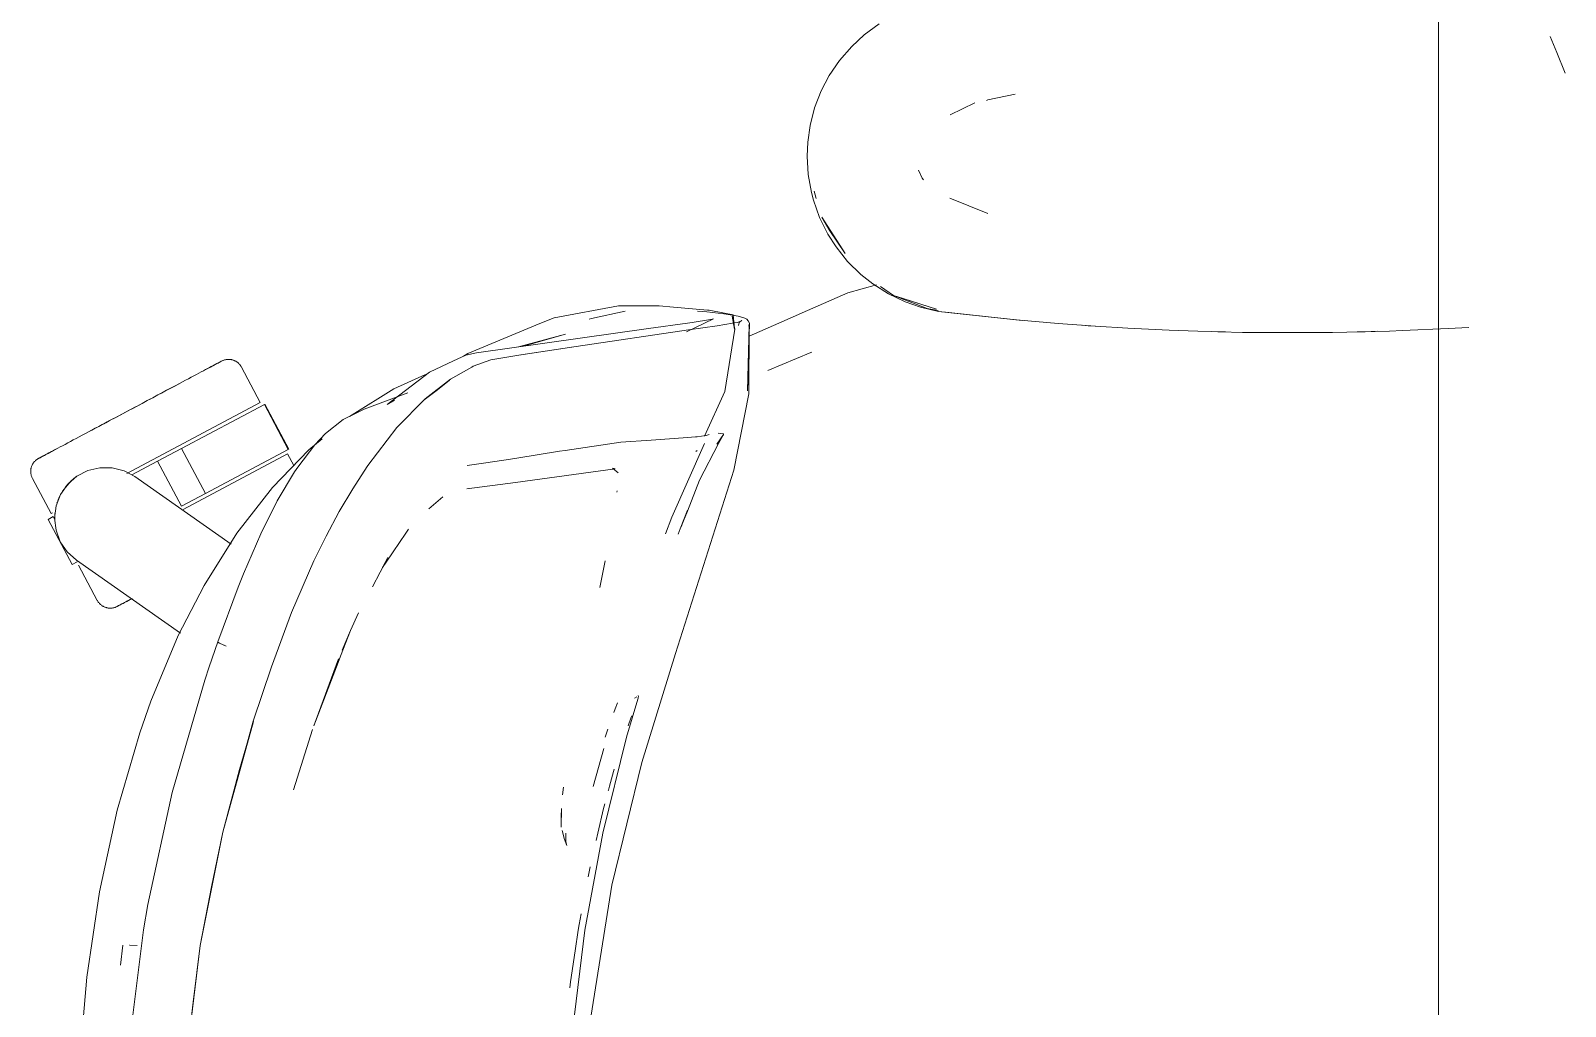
# Model space of a CAD drawing. Header units: millimetres. Extents: x 155920 to 295199, y -4084 to 97293.
# Drawn here: x 190847 to 191268.2, y 30788.2 to 31056 of the extents above; entities that cross this region are included whole.
import ezdxf

# ---------------------------------------------------------------- set-up
doc = ezdxf.new("R2010")
doc.units = ezdxf.units.MM
doc.header["$MEASUREMENT"] = 0
doc.layers.add('G-IMPT', color=8, linetype='CONTINUOUS', lineweight=9)
doc.layers.add('I-FURN', color=8, linetype='CONTINUOUS', lineweight=9)

msp = doc.modelspace()

# ---------------------------------------------------------------- linework, layer by layer
at = {"layer": 'G-IMPT'}
for p, q in [((191075.77, 31054.83), (191079.85, 31057.82)), ((191075.77, 31054.83), (191072.33, 31051.66)), ((191264.04, 31054.36), (191265.88, 31049.97)), ((191069.01, 31047.83), (191072.33, 31051.66)), ((191268.21, 31044.34), (191265.88, 31049.97)), ((191066.18, 31043.66), (191069.01, 31047.83)), ((191066.18, 31043.66), (191063.99, 31039.5)), ((191063.99, 31039.5), (191062.16, 31034.78)), ((191109.3, 31036.85), (191109.72, 31036.97)), ((191117.16, 31038.54), (191109.72, 31036.97)), ((191060.9, 31029.92), (191062.16, 31034.78)), ((191099.32, 31032.93), (191106.11, 31036.2)), ((191060.9, 31029.92), (191060.25, 31025.4)), ((191060.08, 31021.56), (191060.25, 31025.4)), ((191060.08, 31021.56), (191060.37, 31016.52)), ((191060.37, 31016.52), (191061.25, 31011.57)), ((191090.69, 31017.73), (191091.71, 31015.51)), ((191091.71, 31015.51), (191092, 31015.06)), ((191061.25, 31011.57), (191061.82, 31009.44)), ((191062.62, 31009.88), (191062, 31011.91)), ((191063.53, 31004.67), (191061.82, 31009.44)), ((191109.66, 31005.84), (191099.23, 31009.98)), ((191063.53, 31004.67), (191065.77, 31000.16)), ((191064.17, 31004.76), (191066.34, 31001.09)), ((191064.17, 31004.76), (191070.5, 30994.81)), ((191065.77, 31000.16), (191068.04, 30996.61)), ((191066.34, 31001.09), (191070.5, 30994.81)), ((191071.22, 30992.63), (191068.04, 30996.61)), ((191071.22, 30992.63), (191074.83, 30989.09)), ((191071.3, 30984.02), (191079.12, 30986.27)), ((191074.83, 30989.09), (191078.14, 30986.46)), ((191082.46, 30983.73), (191078.14, 30986.46)), ((191071.3, 30984.02), (191060.18, 30979.16)), ((191083.79, 30983.34), (191080.21, 30985.76)), ((191082.46, 30983.73), (191087.04, 30981.54)), ((191093.01, 30979.73), (191083.79, 30983.34)), ((191083.79, 30983.34), (191086.49, 30982.44)), ((191083.79, 30983.34), (191095.64, 30979.52)), ((191086.49, 30982.44), (191095.64, 30979.52)), ((191008.31, 30980.43), (190990.62, 30977.19)), ((191010.18, 30979.02), (191000.87, 30976.98)), ((191008.31, 30980.43), (191015.28, 30980.46)), ((191019.45, 30980.46), (191015.28, 30980.46)), ((191023.41, 30980.12), (191019.45, 30980.46)), ((191023.41, 30980.12), (191032.73, 30979.31)), ((191032.56, 30978.79), (191029.97, 30979.01)), ((191032.56, 30978.79), (191037.25, 30978.28)), ((191032.73, 30979.31), (191033.2, 30979.27)), ((191037.45, 30978.46), (191033.2, 30979.27)), ((191037.86, 30978.2), (191037.25, 30978.28)), ((191037.45, 30978.46), (191039.77, 30978.02)), ((191037.86, 30978.2), (191041.14, 30977.67)), ((191039.54, 30977.61), (191040.16, 30974.06)), ((191039.54, 30977.61), (191040.22, 30974.02)), ((191040.16, 30974.06), (191039.77, 30978.02)), ((191041.14, 30977.67), (191043, 30977.12)), ((191060.18, 30979.16), (191052.34, 30975.74)), ((191087.04, 30981.54), (191091.18, 30980.09)), ((191096.14, 30978.94), (191091.18, 30980.09)), ((191096.06, 30979.15), (191093.01, 30979.73)), ((191096.14, 30978.94), (191119.09, 30976.48)), ((191096.14, 30978.94), (191098.95, 30978.61)), ((191096.14, 30978.94), (191117.57, 30976.59)), ((191119.09, 30976.48), (191098.95, 30978.61)), ((190966.94, 30967.41), (190983.39, 30974.21)), ((191016.59, 30974.25), (190969.38, 30967.57)), ((190983.39, 30974.21), (190986.76, 30975.6)), ((190990.62, 30977.19), (190986.76, 30975.6)), ((190996.68, 30969.3), (191027.56, 30973.86)), ((191000.87, 30976.98), (191000.3, 30976.82)), ((191016.59, 30974.25), (191027.26, 30975.69)), ((191026.98, 30973.34), (191034.44, 30976.88)), ((191028.55, 30975.9), (191027.26, 30975.69)), ((191027.56, 30973.86), (191035.41, 30974.97)), ((191033.57, 30976.73), (191028.55, 30975.9)), ((191034.44, 30976.88), (191033.57, 30976.73)), ((191041.68, 30976.08), (191035.41, 30974.97)), ((191037.51, 30956.98), (191040.22, 30974.02)), ((191041.06, 30975.91), (191042.15, 30976.47)), ((191041.06, 30975.91), (191041.68, 30976.08)), ((191041.33, 30975.53), (191041.25, 30975.03)), ((191041.33, 30975.53), (191041.65, 30976.07)), ((191041.65, 30976.07), (191042.15, 30976.47)), ((191043.54, 30976.79), (191043, 30977.12)), ((191043.54, 30976.79), (191043.92, 30976.3)), ((191043.7, 30957.17), (191044.28, 30975.61)), ((191043.7, 30957.17), (191044.18, 30975.15)), ((191044.31, 30975.73), (191043.92, 30976.3)), ((191044.31, 30975.73), (191044.12, 30974.86)), ((191044.12, 30974.86), (191044.14, 30974.97)), ((191044.14, 30956.28), (191044.18, 30975.15)), ((191044.18, 30975.15), (191044.14, 30974.97)), ((191052.34, 30975.74), (191044.17, 30972.17)), ((191044.28, 30975.61), (191044.18, 30975.15)), ((191117.57, 30976.59), (191128.97, 30975.6)), ((191139.26, 30974.87), (191128.97, 30975.6)), ((191137.22, 30975.01), (191135.8, 30975.14)), ((191137.22, 30975.01), (191139.12, 30974.92)), ((191139.26, 30974.87), (191148.13, 30974.31)), ((191159.44, 30973.77), (191148.13, 30974.31)), ((191159.44, 30973.77), (191167.32, 30973.48)), ((191179.62, 30973.18), (191167.32, 30973.48)), ((191171.19, 30973.4), (191172.84, 30973.32)), ((191172.84, 30973.32), (191174.92, 30973.32)), ((191179.62, 30973.18), (191185.09, 30973.11)), ((191204.32, 30973.16), (191219.99, 30973.53)), ((191211.04, 30973.33), (191213.26, 30973.33)), ((191216.59, 30973.48), (191213.26, 30973.33)), ((191219.99, 30973.53), (191223.53, 30973.66)), ((191236.09, 30974.27), (191223.53, 30973.66)), ((191236.09, 30974.27), (191241.76, 30974.56)), ((190993.8, 30972.7), (190980.85, 30969.19)), ((190996.08, 30969.21), (190980.92, 30966.91)), ((190996.68, 30969.3), (190981.49, 30966.98)), ((190996.08, 30969.21), (190981.49, 30966.98)), ((190993.8, 30972.7), (190981.91, 30969.34)), ((191199.81, 30973.1), (191185.09, 30973.11)), ((191204.32, 30973.16), (191199.81, 30973.1)), ((190956.44, 30962.29), (190963.02, 30965.36)), ((190963.02, 30965.36), (190966.38, 30966.93)), ((190965.77, 30966.64), (190966.94, 30967.41)), ((190969.38, 30967.57), (190966.38, 30966.93)), ((190968.45, 30963.86), (190973.24, 30965.61)), ((190973.24, 30965.61), (190980.92, 30966.91)), ((191049.28, 30962.71), (191061.14, 30967.63)), ((191061.4, 30967.74), (191061.14, 30967.63)), ((190944.79, 30953.38), (190956.44, 30962.29)), ((190946.68, 30957.67), (190955.31, 30961.65)), ((190962.2, 30960.35), (190968.03, 30963.64)), ((190968.45, 30963.86), (190968.03, 30963.64)), ((190935.23, 30950.55), (190946.68, 30957.67)), ((190950.45, 30956.61), (190938.54, 30952.1)), ((190961.97, 30960.03), (190955.02, 30954.63)), ((190955.02, 30954.63), (190958.6, 30957.44)), ((190955.23, 30954.94), (190962.2, 30960.35)), ((190961.97, 30960.03), (190958.6, 30957.44)), ((191037.51, 30956.98), (191031.92, 30944.69)), ((190936.31, 30951.03), (190938.54, 30952.1)), ((190944.79, 30953.38), (190946.8, 30954.53)), ((190955.23, 30954.94), (190947.5, 30947.04)), ((191039.94, 30935.32), (191044.14, 30956.28)), ((190932.74, 30949.24), (190927.88, 30945.38)), ((190933.88, 30949.85), (190932.74, 30949.24)), ((190933.88, 30949.85), (190936.31, 30951.03)), ((190935.23, 30950.55), (190934.47, 30950.05)), ((190926.98, 30943.93), (190923.31, 30940.93)), ((190924.98, 30942.35), (190927.88, 30945.38)), ((190947.5, 30947.04), (190939.47, 30936.6)), ((191026.09, 30944.26), (191017.25, 30943.62)), ((191026.09, 30944.26), (191029.5, 30944.51)), ((191029.87, 30944.55), (191029.5, 30944.51)), ((191029.87, 30944.55), (191032.33, 30944.84)), ((191032.33, 30944.84), (191032.39, 30944.86)), ((191033.17, 30945.14), (191032.39, 30944.86)), ((191037.15, 30945.17), (191035.31, 30942.47)), ((191035.72, 30945.52), (191036.43, 30945.45)), ((191037.15, 30945.17), (191035.8, 30942.72)), ((191036.43, 30945.45), (191037.12, 30945.3)), ((191037.12, 30945.3), (191037.15, 30945.17)), ((191037.15, 30945.17), (191037.18, 30945)), ((190923.31, 30940.93), (190913.35, 30930.64)), ((190924.98, 30942.35), (190920.27, 30936.22)), ((190992.16, 30940.54), (190980.38, 30938.67)), ((190993.71, 30940.79), (190992.16, 30940.54)), ((191008.92, 30943), (190993.71, 30940.79)), ((191008.92, 30943), (191009, 30943.01)), ((191009, 30943.01), (191017.25, 30943.62)), ((191022.97, 30922.5), (191031.89, 30942.66)), ((191029.51, 30940.49), (191029.95, 30940.76)), ((191030.52, 30932.61), (191035.8, 30942.72)), ((190920.27, 30936.22), (190919.4, 30934.93)), ((190935.42, 30930.25), (190939.31, 30936.34)), ((190939.47, 30936.6), (190939.31, 30936.34)), ((190971.89, 30937.35), (190966.81, 30936.6)), ((190971.89, 30937.35), (190978.72, 30938.41)), ((190978.72, 30938.41), (190980.38, 30938.67)), ((190980.08, 30931.99), (191007.41, 30935.73)), ((191008.26, 30934.62), (191006.7, 30935.86)), ((191006.91, 30935.82), (191007.15, 30935.78)), ((191007.41, 30935.73), (191007.15, 30935.78)), ((191023.95, 30885.08), (191039.94, 30935.32)), ((190914.67, 30926.94), (190919.4, 30934.93)), ((190980.08, 30931.99), (190966.72, 30930.22)), ((191030.52, 30932.61), (191027.26, 30924.14)), ((190903.55, 30918.04), (190913.35, 30930.64)), ((190910.14, 30917.88), (190914.67, 30926.94)), ((190910.36, 30918.33), (190914.67, 30926.94)), ((190914.67, 30926.94), (190914.36, 30926.34)), ((190935.42, 30930.25), (190931.66, 30924.02)), ((190956.22, 30924.72), (190960.13, 30928.05)), ((190966.72, 30930.22), (190967.19, 30930.36)), ((191007.91, 30929.67), (191007.87, 30929.32)), ((190910.14, 30917.88), (190914.36, 30926.34)), ((190928.09, 30917.23), (190931.66, 30924.02)), ((191025.25, 30919.24), (191027.27, 30924.34)), ((191027.26, 30924.14), (191025.25, 30919.24)), ((191027.27, 30924.34), (191025.48, 30919.81)), ((190949.95, 30918.08), (190950.7, 30919.19)), ((191021.22, 30917.92), (191022.97, 30922.5)), ((191025.25, 30919.24), (191024.69, 30917.82)), ((190903.55, 30918.04), (190894.57, 30903.74)), ((190910.14, 30917.88), (190905.37, 30906.93)), ((190910.36, 30918.33), (190910.14, 30917.88)), ((190928.09, 30917.23), (190924.7, 30910.5)), ((190946.46, 30912.95), (190949.95, 30918.08)), ((190918.52, 30896.27), (190924.7, 30910.5)), ((190940.82, 30903.29), (190945.01, 30911.39)), ((190943.5, 30908.62), (190946.06, 30912.37)), ((190943.5, 30908.62), (190945.01, 30911.39)), ((190946.06, 30912.37), (190946.46, 30912.95)), ((191003.23, 30903.19), (191004.64, 30910.45)), ((190905.37, 30906.93), (190903.89, 30903.24)), ((190894.57, 30903.74), (190887.48, 30889.97)), ((190903.89, 30903.24), (190898.32, 30888.28)), ((190918.52, 30896.27), (190913.06, 30881.39)), ((190936.95, 30896.24), (190934.75, 30891.39)), ((190879.96, 30871.99), (190887.48, 30889.97)), ((190934.75, 30891.39), (190932.03, 30884.31)), ((190934.75, 30891.39), (190932.44, 30885.95)), ((190898.36, 30888.28), (190895.95, 30881.35)), ((190898.32, 30888.28), (190898.35, 30888.15)), ((190898.35, 30888.15), (190898.36, 30888.28)), ((190898.35, 30888.15), (190898.76, 30887.88)), ((190898.35, 30888.15), (190898.37, 30888.1)), ((190898.76, 30887.88), (190898.37, 30888.1)), ((190899.59, 30887.5), (190898.76, 30887.88)), ((190898.94, 30887.78), (190898.76, 30887.88)), ((190899.59, 30887.5), (190898.94, 30887.78)), ((190899.59, 30887.5), (190900.64, 30887.07)), ((190899.59, 30887.5), (190900.05, 30887.3)), ((190900.64, 30887.07), (190900.05, 30887.3)), ((191023.95, 30885.08), (191014.77, 30855.11)), ((190894.76, 30877.74), (190895.95, 30881.35)), ((190908.06, 30866.48), (190913.06, 30881.39)), ((190924.65, 30865.14), (190931.47, 30883.54)), ((190924.65, 30865.14), (190931.36, 30882.59)), ((190931.36, 30882.59), (190932.03, 30884.31)), ((190885.81, 30846.92), (190894.76, 30877.74)), ((191010.54, 30862.06), (191013.61, 30872.49)), ((191012.72, 30872.74), (191013.33, 30873.13)), ((191012.72, 30872.74), (191012.93, 30872.89)), ((191013.68, 30872.76), (191013.61, 30872.49)), ((191013.75, 30873.05), (191013.68, 30872.76)), ((191013.72, 30873.51), (191013.81, 30873.28)), ((191013.81, 30873.28), (191013.75, 30873.05)), ((190876.89, 30863.26), (190879.96, 30871.99)), ((191007.42, 30869.81), (191007.04, 30868.8)), ((191007.42, 30869.81), (191008.03, 30871.47)), ((191011.7, 30867.26), (191011.94, 30867.92)), ((190899.67, 30835.98), (190908.06, 30866.48)), ((190899.67, 30835.98), (190908.1, 30866.39)), ((190904.32, 30853.23), (190908.1, 30866.39)), ((190919.12, 30847.66), (190924.37, 30864.15)), ((191004.7, 30862.05), (191005.43, 30864.26)), ((191011.7, 30867.26), (191010.96, 30865.16)), ((190876.89, 30863.26), (190870.72, 30842.02)), ((191003.99, 30835.74), (191010.54, 30862.06)), ((191004.26, 30858.96), (191001.33, 30848.49)), ((190904.32, 30853.23), (190899.67, 30835.98)), ((190919.12, 30847.66), (190920.2, 30851.1)), ((191005.85, 30848.63), (191006.96, 30852.63)), ((191006.46, 30821.42), (191014.77, 30855.11)), ((191006.96, 30852.63), (191007.17, 30853.32)), ((190885.81, 30846.92), (190879.15, 30816.13)), ((190992.97, 30846.24), (190993.18, 30848.33)), ((191005.53, 30847.49), (191005.48, 30847.32)), ((191005.85, 30848.63), (191005.53, 30847.49)), ((191004.23, 30842.48), (191004.56, 30843.77)), ((190870.72, 30842.02), (190865.9, 30819.65)), ((190992.57, 30837.39), (190992.66, 30842.45)), ((190992.66, 30842.45), (190992.57, 30840.17)), ((190992.57, 30837.39), (190992.57, 30840.17)), ((191004.23, 30842.48), (191002.67, 30835.72)), ((190899.67, 30835.98), (190893.5, 30804.85)), ((190899.67, 30835.98), (190893.5, 30804.93)), ((190899.67, 30835.98), (190896.59, 30820.96)), ((190993.41, 30834.32), (190992.82, 30836.44)), ((190994.11, 30832.33), (190993.42, 30834.28)), ((190993.85, 30835.55), (190993.86, 30835.69)), ((190993.89, 30833.38), (190993.86, 30835.69)), ((191003.99, 30835.74), (190999.06, 30809.07)), ((191002.22, 30833.75), (191002.67, 30835.72)), ((190993.89, 30833.38), (190994.11, 30832.33)), ((191000.02, 30823.7), (191000.56, 30826.52)), ((190865.9, 30819.65), (190862.41, 30796.23)), ((190893.5, 30804.85), (190896.59, 30820.96)), ((191006.46, 30821.42), (191000.46, 30783.51)), ((190877.96, 30809.21), (190879.15, 30816.13)), ((190998.09, 30813.6), (190997.54, 30810.7)), ((190874.15, 30779.04), (190877.96, 30809.21)), ((190999.06, 30809.07), (190995.76, 30782.15)), ((190996.44, 30803.44), (190997.29, 30809.07)), ((190997.29, 30809.07), (190997.54, 30810.7)), ((190872.31, 30804.94), (190871.66, 30799.52)), ((190876.17, 30804.89), (190874.07, 30804.97)), ((190874.07, 30804.97), (190874.19, 30804.97)), ((190889.67, 30773.34), (190893.5, 30804.93)), ((190889.71, 30773.3), (190893.5, 30804.85)), ((190893.5, 30804.85), (190891.55, 30789.38)), ((190996.44, 30803.44), (190995.15, 30794.92)), ((190862.41, 30796.23), (190860.15, 30770.66)), ((190995.15, 30794.92), (190994.96, 30793.26)), ((190889.71, 30773.3), (190891.55, 30789.38))]:
    msp.add_line(p, q, dxfattribs=at)
at = {"layer": 'I-FURN'}
for p, q in [((191233.39, 32207.34), (191233.39, 30207.34)), ((190898.41, 30964.77), (190898.11, 30964.62)), ((190898.25, 30964.69), (190898.53, 30964.84)), ((190898.67, 30964.91), (190898.41, 30964.77)), ((190898.53, 30964.84), (190898.77, 30964.97)), ((190898.89, 30965.03), (190898.67, 30964.91)), ((190898.77, 30964.97), (190898.97, 30965.07)), ((190899.07, 30965.12), (190898.89, 30965.03)), ((190898.97, 30965.07), (190899.14, 30965.16)), ((190899.21, 30965.2), (190899.07, 30965.12)), ((190899.14, 30965.16), (190899.26, 30965.23)), ((190899.31, 30965.25), (190899.21, 30965.2)), ((190899.26, 30965.23), (190899.34, 30965.27)), ((190899.37, 30965.28), (190899.31, 30965.25)), ((190899.34, 30965.27), (190899.38, 30965.29)), ((190899.39, 30965.29), (190899.37, 30965.28)), ((190899.38, 30965.29), (190899.39, 30965.29)), ((190899.39, 30965.29), (190899.53, 30965.37)), ((190899.53, 30965.37), (190899.68, 30965.43)), ((190899.68, 30965.43), (190899.83, 30965.5)), ((190899.83, 30965.5), (190899.98, 30965.55)), ((190899.98, 30965.55), (190900.13, 30965.6)), ((190900.13, 30965.6), (190900.29, 30965.64)), ((190900.29, 30965.64), (190900.44, 30965.68)), ((190900.44, 30965.68), (190900.6, 30965.71)), ((190900.6, 30965.71), (190900.76, 30965.73)), ((190900.76, 30965.73), (190900.92, 30965.75)), ((190900.92, 30965.75), (190901.08, 30965.76)), ((190901.08, 30965.76), (190901.24, 30965.77)), ((190901.24, 30965.77), (190901.41, 30965.76)), ((190901.41, 30965.76), (190901.57, 30965.76)), ((190901.57, 30965.76), (190901.73, 30965.74)), ((190901.73, 30965.74), (190901.89, 30965.72)), ((190901.89, 30965.72), (190902.05, 30965.69)), ((190902.05, 30965.69), (190902.2, 30965.66)), ((190902.2, 30965.66), (190902.36, 30965.62)), ((190902.36, 30965.62), (190902.51, 30965.57)), ((190902.51, 30965.57), (190902.67, 30965.52)), ((190902.67, 30965.52), (190902.82, 30965.46)), ((190902.82, 30965.46), (190902.96, 30965.4)), ((190902.96, 30965.4), (190903.11, 30965.33)), ((190903.11, 30965.33), (190903.25, 30965.25)), ((190903.25, 30965.25), (190903.39, 30965.17)), ((190903.39, 30965.17), (190903.53, 30965.08)), ((190903.53, 30965.08), (190903.66, 30964.99)), ((190903.66, 30964.99), (190903.79, 30964.89)), ((190903.79, 30964.89), (190903.91, 30964.79)), ((190903.91, 30964.79), (190904.03, 30964.68)), ((190891.03, 30960.85), (190890.27, 30960.44)), ((190891.76, 30961.24), (190891.03, 30960.85)), ((190892.47, 30961.62), (190891.76, 30961.24)), ((190893.15, 30961.98), (190892.47, 30961.62)), ((190893.8, 30962.32), (190893.15, 30961.98)), ((190894.41, 30962.65), (190893.8, 30962.32)), ((190895, 30962.96), (190894.41, 30962.65)), ((190894.69, 30962.79), (190895.25, 30963.1)), ((190895.55, 30963.25), (190895, 30962.96)), ((190895.25, 30963.1), (190895.79, 30963.38)), ((190896.06, 30963.53), (190895.55, 30963.25)), ((190895.79, 30963.38), (190896.29, 30963.65)), ((190896.55, 30963.78), (190896.06, 30963.53)), ((190896.29, 30963.65), (190896.76, 30963.9)), ((190896.99, 30964.02), (190896.55, 30963.78)), ((190896.76, 30963.9), (190897.19, 30964.12)), ((190897.4, 30964.24), (190896.99, 30964.02)), ((190897.19, 30964.12), (190897.58, 30964.33)), ((190897.78, 30964.44), (190897.4, 30964.24)), ((190897.58, 30964.33), (190897.93, 30964.52)), ((190898.11, 30964.62), (190897.78, 30964.44)), ((190897.93, 30964.52), (190898.25, 30964.69)), ((190904.03, 30964.68), (190904.15, 30964.57)), ((190904.15, 30964.57), (190904.26, 30964.45)), ((190904.26, 30964.45), (190904.36, 30964.33)), ((190904.36, 30964.33), (190904.46, 30964.21)), ((190904.46, 30964.21), (190904.56, 30964.08)), ((190904.56, 30964.08), (190904.65, 30963.94)), ((190904.65, 30963.94), (190904.74, 30963.81)), ((190904.74, 30963.81), (190904.82, 30963.67)), ((190904.82, 30963.67), (190904.84, 30963.63)), ((190909.99, 30953.94), (190904.84, 30963.63)), ((190881.9, 30956), (190882.85, 30956.5)), ((190883.36, 30956.77), (190882.41, 30956.27)), ((190882.85, 30956.5), (190883.79, 30957)), ((190884.29, 30957.27), (190883.36, 30956.77)), ((190883.79, 30957), (190884.71, 30957.49)), ((190885.2, 30957.75), (190884.29, 30957.27)), ((190884.71, 30957.49), (190885.62, 30957.97)), ((190886.1, 30958.23), (190885.2, 30957.75)), ((190885.62, 30957.97), (190886.5, 30958.44)), ((190886.97, 30958.69), (190886.1, 30958.23)), ((190886.5, 30958.44), (190887.37, 30958.91)), ((190887.83, 30959.15), (190886.97, 30958.69)), ((190887.37, 30958.91), (190888.22, 30959.36)), ((190888.67, 30959.59), (190887.83, 30959.15)), ((190889.48, 30960.03), (190888.67, 30959.59)), ((190890.27, 30960.44), (190889.48, 30960.03)), ((190909.99, 30953.94), (190873.38, 30934.48)), ((190873.98, 30951.78), (190874.98, 30952.32)), ((190875.53, 30952.61), (190874.52, 30952.07)), ((190874.98, 30952.32), (190875.99, 30952.85)), ((190876.53, 30953.14), (190875.53, 30952.61)), ((190875.99, 30952.85), (190876.99, 30953.39)), ((190877.53, 30953.67), (190876.53, 30953.14)), ((190876.99, 30953.39), (190877.99, 30953.92)), ((190878.52, 30954.2), (190877.53, 30953.67)), ((190877.99, 30953.92), (190878.98, 30954.44)), ((190879.51, 30954.73), (190878.52, 30954.2)), ((190878.98, 30954.44), (190879.96, 30954.97)), ((190880.49, 30955.25), (190879.51, 30954.73)), ((190879.96, 30954.97), (190880.94, 30955.48)), ((190881.46, 30955.76), (190880.49, 30955.25)), ((190880.94, 30955.48), (190881.9, 30956)), ((190882.41, 30956.27), (190881.46, 30955.76)), ((190888.4, 30941.33), (190911.11, 30953.41)), ((190911.11, 30953.41), (190917.68, 30941.05)), ((190917.85, 30941.14), (190911.28, 30953.5)), ((190866.09, 30947.59), (190867.04, 30948.1)), ((190867.56, 30948.37), (190866.6, 30947.86)), ((190867.04, 30948.1), (190868.01, 30948.61)), ((190868.54, 30948.89), (190867.56, 30948.37)), ((190868.01, 30948.61), (190868.99, 30949.13)), ((190869.52, 30949.42), (190868.54, 30948.89)), ((190868.99, 30949.13), (190869.98, 30949.66)), ((190870.51, 30949.94), (190869.52, 30949.42)), ((190869.98, 30949.66), (190870.97, 30950.19)), ((190871.51, 30950.47), (190870.51, 30949.94)), ((190870.97, 30950.19), (190871.97, 30950.72)), ((190872.51, 30951), (190871.51, 30950.47)), ((190871.97, 30950.72), (190872.97, 30951.25)), ((190873.52, 30951.54), (190872.51, 30951)), ((190872.97, 30951.25), (190873.98, 30951.78)), ((190874.52, 30952.07), (190873.52, 30951.54)), ((190859.46, 30944.06), (190858.66, 30943.64)), ((190860.28, 30944.5), (190859.46, 30944.06)), ((190861.13, 30944.95), (190860.28, 30944.5)), ((190862, 30945.41), (190861.13, 30944.95)), ((190862.88, 30945.89), (190862, 30945.41)), ((190863.79, 30946.37), (190862.88, 30945.89)), ((190863.3, 30946.11), (190864.21, 30946.59)), ((190864.71, 30946.86), (190863.79, 30946.37)), ((190864.21, 30946.59), (190865.14, 30947.09)), ((190865.65, 30947.36), (190864.71, 30946.86)), ((190865.14, 30947.09), (190866.09, 30947.59)), ((190866.6, 30947.86), (190865.65, 30947.36)), ((190850.92, 30939.52), (190850.56, 30939.34)), ((190850.72, 30939.42), (190851.1, 30939.62)), ((190851.31, 30939.73), (190850.92, 30939.52)), ((190851.1, 30939.62), (190851.51, 30939.84)), ((190851.74, 30939.96), (190851.31, 30939.73)), ((190851.51, 30939.84), (190851.95, 30940.07)), ((190852.21, 30940.21), (190851.74, 30939.96)), ((190851.95, 30940.07), (190852.44, 30940.33)), ((190852.71, 30940.48), (190852.21, 30940.21)), ((190852.44, 30940.33), (190852.95, 30940.6)), ((190853.25, 30940.76), (190852.71, 30940.48)), ((190852.95, 30940.6), (190853.5, 30940.9)), ((190853.81, 30941.06), (190853.25, 30940.76)), ((190853.5, 30940.9), (190854.09, 30941.21)), ((190854.42, 30941.38), (190853.81, 30941.06)), ((190855.05, 30941.72), (190854.42, 30941.38)), ((190855.71, 30942.07), (190855.05, 30941.72)), ((190856.41, 30942.44), (190855.71, 30942.07)), ((190857.13, 30942.83), (190856.41, 30942.44)), ((190857.88, 30943.22), (190857.13, 30942.83)), ((190858.66, 30943.64), (190857.88, 30943.22)), ((190881.76, 30937.8), (190888.4, 30941.33)), ((190888.4, 30941.33), (190894.97, 30928.97)), ((190917.5, 30939.82), (190888.8, 30924.56)), ((190917.68, 30941.05), (190894.97, 30928.97)), ((190919.18, 30936.66), (190917.5, 30939.82)), ((190846.98, 30935.29), (190847, 30935.45)), ((190846.98, 30935.13), (190846.98, 30935.29)), ((190847, 30935.45), (190847.02, 30935.61)), ((190847.02, 30935.61), (190847.05, 30935.77)), ((190847.05, 30935.77), (190847.08, 30935.93)), ((190847.08, 30935.93), (190847.12, 30936.08)), ((190847.12, 30936.08), (190847.17, 30936.24)), ((190847.17, 30936.24), (190847.22, 30936.39)), ((190847.22, 30936.39), (190847.28, 30936.54)), ((190847.28, 30936.54), (190847.34, 30936.69)), ((190847.34, 30936.69), (190847.41, 30936.83)), ((190847.41, 30936.83), (190847.49, 30936.98)), ((190847.49, 30936.98), (190847.57, 30937.12)), ((190847.57, 30937.12), (190847.66, 30937.25)), ((190847.66, 30937.25), (190847.75, 30937.38)), ((190847.75, 30937.38), (190847.85, 30937.51)), ((190847.85, 30937.51), (190847.95, 30937.64)), ((190847.95, 30937.64), (190848.06, 30937.76)), ((190848.06, 30937.76), (190848.17, 30937.87)), ((190848.17, 30937.87), (190848.29, 30937.98)), ((190848.29, 30937.98), (190848.41, 30938.09)), ((190848.41, 30938.09), (190848.54, 30938.19)), ((190848.54, 30938.19), (190848.66, 30938.29)), ((190848.66, 30938.29), (190848.8, 30938.38)), ((190848.8, 30938.38), (190848.93, 30938.46)), ((190848.93, 30938.46), (190849.07, 30938.54)), ((190849.07, 30938.54), (190849.11, 30938.56)), ((190849.11, 30938.56), (190849.13, 30938.57)), ((190849.12, 30938.57), (190849.11, 30938.56)), ((190849.16, 30938.59), (190849.12, 30938.57)), ((190849.13, 30938.57), (190849.19, 30938.61)), ((190849.24, 30938.63), (190849.16, 30938.59)), ((190849.19, 30938.61), (190849.29, 30938.66)), ((190849.36, 30938.7), (190849.24, 30938.63)), ((190849.29, 30938.66), (190849.43, 30938.73)), ((190849.53, 30938.78), (190849.36, 30938.7)), ((190849.43, 30938.73), (190849.61, 30938.83)), ((190849.73, 30938.89), (190849.53, 30938.78)), ((190849.61, 30938.83), (190849.83, 30938.95)), ((190849.97, 30939.02), (190849.73, 30938.89)), ((190849.83, 30938.95), (190850.09, 30939.08)), ((190850.25, 30939.17), (190849.97, 30939.02)), ((190850.09, 30939.08), (190850.39, 30939.24)), ((190850.56, 30939.34), (190850.25, 30939.17)), ((190850.39, 30939.24), (190850.72, 30939.42)), ((190862.67, 30935.24), (190865.95, 30936.03)), ((190865.95, 30936.03), (190869.32, 30936)), ((190869.32, 30936), (190872.59, 30935.17)), ((190874.7, 30934.05), (190881.76, 30937.8)), ((190881.76, 30937.8), (190888.33, 30925.44)), ((190846.97, 30934.97), (190846.98, 30935.13)), ((190846.98, 30934.81), (190846.97, 30934.97)), ((190846.99, 30934.65), (190846.98, 30934.81)), ((190847.01, 30934.49), (190846.99, 30934.65)), ((190847.03, 30934.33), (190847.01, 30934.49)), ((190847.06, 30934.17), (190847.03, 30934.33)), ((190847.1, 30934.01), (190847.06, 30934.17)), ((190847.14, 30933.86), (190847.1, 30934.01)), ((190847.19, 30933.7), (190847.14, 30933.86)), ((190847.25, 30933.55), (190847.19, 30933.7)), ((190847.31, 30933.4), (190847.25, 30933.55)), ((190847.37, 30933.26), (190847.31, 30933.4)), ((190847.45, 30933.11), (190847.37, 30933.26)), ((190847.45, 30933.11), (190852.6, 30923.43)), ((190855.2, 30928.71), (190857.13, 30931.47)), ((190857.97, 30932.33), (190855.67, 30929.55)), ((190857.13, 30931.47), (190859.67, 30933.69)), ((190859.39, 30933.49), (190857.97, 30932.33)), ((190859.67, 30933.69), (190862.67, 30935.24)), ((190872.59, 30935.17), (190875.57, 30933.59)), ((190875.57, 30933.59), (190902, 30915.08)), ((190853.98, 30925.56), (190855.2, 30928.71)), ((190894.97, 30928.97), (190888.33, 30925.44)), ((190852.97, 30923.63), (190852.6, 30923.43)), ((190853.55, 30922.22), (190853.98, 30925.56)), ((190851.79, 30921.86), (190853.18, 30922.6)), ((190851.79, 30921.86), (190858.36, 30909.5)), ((190853.18, 30922.6), (190853.09, 30922.56)), ((190853.58, 30921.85), (190853.18, 30922.6)), ((190853.93, 30918.87), (190853.55, 30922.22)), ((190855.11, 30915.7), (190853.93, 30918.87)), ((190857.01, 30912.92), (190855.11, 30915.7)), ((190859.52, 30910.66), (190857.01, 30912.92)), ((190859.75, 30910.24), (190858.36, 30909.5)), ((190888.11, 30890.64), (190859.52, 30910.66)), ((190859.67, 30910.2), (190859.75, 30910.24)), ((190860.11, 30909.3), (190865.26, 30899.61)), ((190865.28, 30899.58), (190865.26, 30899.61)), ((190865.36, 30899.44), (190865.28, 30899.58)), ((190865.44, 30899.3), (190865.36, 30899.44)), ((190865.53, 30899.17), (190865.44, 30899.3)), ((190865.63, 30899.04), (190865.53, 30899.17)), ((190865.73, 30898.91), (190865.63, 30899.04)), ((190865.84, 30898.79), (190865.73, 30898.91)), ((190865.95, 30898.67), (190865.84, 30898.79)), ((190866.06, 30898.56), (190865.95, 30898.67)), ((190866.18, 30898.45), (190866.06, 30898.56)), ((190866.31, 30898.35), (190866.18, 30898.45)), ((190866.44, 30898.25), (190866.31, 30898.35)), ((190866.57, 30898.16), (190866.44, 30898.25)), ((190866.7, 30898.07), (190866.57, 30898.16)), ((190866.84, 30897.99), (190866.7, 30898.07)), ((190866.99, 30897.92), (190866.84, 30897.99)), ((190867.13, 30897.84), (190866.99, 30897.92)), ((190867.28, 30897.78), (190867.13, 30897.84)), ((190867.43, 30897.72), (190867.28, 30897.78)), ((190867.58, 30897.67), (190867.43, 30897.72)), ((190867.74, 30897.62), (190867.58, 30897.67)), ((190867.89, 30897.58), (190867.74, 30897.62)), ((190868.05, 30897.55), (190867.89, 30897.58)), ((190868.21, 30897.52), (190868.05, 30897.55)), ((190868.37, 30897.5), (190868.21, 30897.52)), ((190868.53, 30897.49), (190868.37, 30897.5)), ((190868.69, 30897.48), (190868.53, 30897.49)), ((190868.85, 30897.48), (190868.69, 30897.48)), ((190869.01, 30897.48), (190868.85, 30897.48)), ((190869.17, 30897.49), (190869.01, 30897.48)), ((190869.33, 30897.51), (190869.17, 30897.49)), ((190869.49, 30897.53), (190869.33, 30897.51)), ((190869.65, 30897.56), (190869.49, 30897.53)), ((190869.81, 30897.6), (190869.65, 30897.56)), ((190869.96, 30897.64), (190869.81, 30897.6)), ((190870.12, 30897.69), (190869.96, 30897.64)), ((190870.27, 30897.75), (190870.12, 30897.69)), ((190870.42, 30897.81), (190870.27, 30897.75)), ((190870.56, 30897.87), (190870.42, 30897.81)), ((190870.71, 30897.95), (190870.56, 30897.87)), ((190870.76, 30897.97), (190870.71, 30897.95)), ((190870.71, 30897.95), (190870.73, 30897.96)), ((190870.71, 30897.95), (190870.71, 30897.95)), ((190870.73, 30897.96), (190870.79, 30897.99)), ((190870.84, 30898.02), (190870.76, 30897.97)), ((190870.79, 30897.99), (190870.89, 30898.04)), ((190870.96, 30898.08), (190870.84, 30898.02)), ((190870.89, 30898.04), (190871.03, 30898.12)), ((190871.12, 30898.17), (190870.96, 30898.08)), ((190871.03, 30898.12), (190871.21, 30898.21)), ((190871.32, 30898.27), (190871.12, 30898.17)), ((190871.21, 30898.21), (190871.43, 30898.33)), ((190871.56, 30898.4), (190871.32, 30898.27)), ((190871.43, 30898.33), (190871.69, 30898.47)), ((190871.84, 30898.55), (190871.56, 30898.4)), ((190871.69, 30898.47), (190871.98, 30898.63)), ((190872.16, 30898.72), (190871.84, 30898.55)), ((190871.98, 30898.63), (190872.32, 30898.8)), ((190872.52, 30898.91), (190872.16, 30898.72)), ((190872.32, 30898.8), (190872.69, 30899)), ((190872.91, 30899.12), (190872.52, 30898.91)), ((190872.69, 30899), (190873.1, 30899.22)), ((190873.34, 30899.35), (190872.91, 30899.12)), ((190873.1, 30899.22), (190873.55, 30899.46)), ((190873.8, 30899.59), (190873.34, 30899.35)), ((190873.55, 30899.46), (190874.03, 30899.71)), ((190874.31, 30899.86), (190873.8, 30899.59)), ((190874.03, 30899.71), (190874.55, 30899.99)), ((190874.84, 30900.14), (190874.31, 30899.86))]:
    msp.add_line(p, q, dxfattribs=at)
for points in [[(190856.52, 30930.76), (190856.85, 30931.18), (190857.19, 30931.61), (190857.62, 30931.99)], [(190853.58, 30921.85), (190853.57, 30922.08), (190853.57, 30922.62), (190853.61, 30923.29), (190853.65, 30923.66)]]:
    msp.add_open_spline(points, degree=3, dxfattribs=at)
msp.add_open_spline([(190854.18, 30926.27), (190854.32, 30926.73), (190854.54, 30927.36), (190854.84, 30928), (190854.92, 30928.15)], degree=3, knots=[-0.6, -0.6, -0.6, -0.6, -0.5, -0.4680239, -0.4680239, -0.4680239, -0.4680239], dxfattribs=at)

doc.saveas('drawing.dxf')
